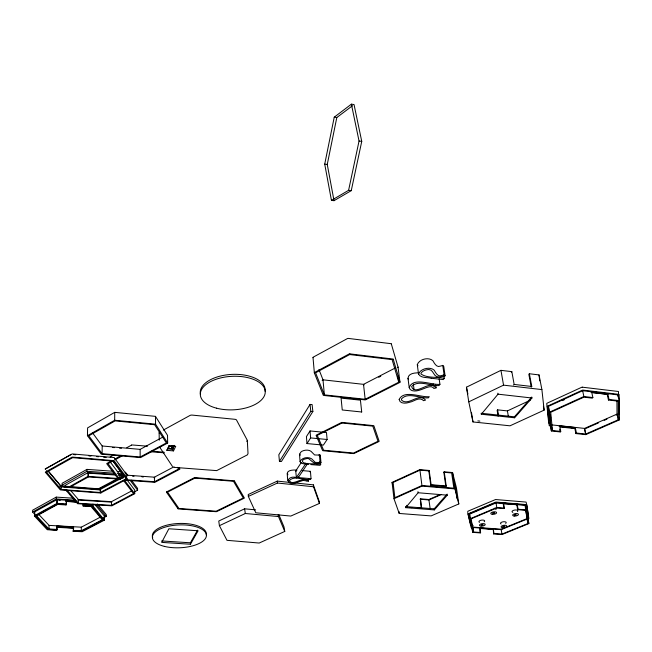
<?xml version="1.0" encoding="UTF-8"?>
<svg xmlns="http://www.w3.org/2000/svg" width="652" height="652" viewBox="0 0 652 652"><rect width="100%" height="100%" fill="white"/><g stroke="black" fill="none" stroke-linecap="round" stroke-linejoin="round"><path stroke-width="0.98" d="M103.301 519.986L91.842 506.205L83.269 505.659L83.472 505.137L92.372 505.724A0.97 0.424 -1.1 0 1 92.853 505.911L104.426 520.117L82.176 531.714L73.154 531.331L73.342 530.85L81.533 531.315L103.301 519.986L91.793 506.066L91.793 505.381M104.181 520.296L104.369 516.417M104.393 519.799L104.393 516.042L95.159 504.844M46.626 470.687L46.561 472.252L61.149 489.465L100.221 492.488L126.211 478.739L126.219 476.441M308.363 479.228L308.51 481.054L306.497 481.152A8.574 3.912 -4.6 0 0 306.024 480.817L303.139 480.41L296.122 482.724A11.809 5.428 -4.4 0 1 295.641 482.863C285.495 486.196 285.959 475.129 296.293 477.451M92.959 506.009L92.967 504.102M320.434 461.697L320.678 464.477C318.257 462.822 299.692 465.642 302.821 460.043A6.993 3.284 -4.8 0 1 304.297 459.212L306.872 458.535A2.738 1.288 -4.8 0 1 308.803 458.706C312.267 461.567 315.821 465.805 320.971 462.692L320.328 455.259L319.423 454.566L318.632 454.819A8.818 4.197 -5 0 1 317.76 455.055L314.598 454.949L311.248 451.543A12.013 5.705 -4.6 0 0 310.98 451.331C307.874 448.617 298.16 450.719 300.254 455.235M63.374 486.694L62.079 485.186L86.928 471.29L86.944 469.383L113.236 471.249M68.558 487.183L87.971 476.4L87.996 472.61L115.298 474.517M69.805 487.264L88.403 476.938L88.436 473.148L115.534 475.047M87.441 435.691L114.67 420.247L114.736 412.357L155.478 416.367L167.531 435.365L167.654 443.05L140.579 457.59L101.231 454.159L87.441 435.691L87.604 427.875L114.736 412.357M103.301 519.848L81.533 531.184L73.35 530.72L81.28 530.777L81.313 527.175L100.506 517.06M123.815 480.883L133.546 493.629L111.484 505.333L78.379 503.287L78.427 499.587L70.783 490.671M100.221 492.488L100.269 489.448L125.323 476.147M102.103 453.67L88.802 435.813L115.127 420.899L154.63 424.705L166.35 442.928L140.172 457.003L102.103 453.67L102.209 445.992L92.576 432.904M65.053 487.264L65.094 485.39L87.996 472.61M62.079 485.186L62.111 483.295L86.944 469.383M76.113 501.127L66.512 500.41L66.406 504.045L57.62 503.483L57.36 499.644M34.686 514.241L32.6 512.032L56.202 498.984L56.243 497.117L73.448 498.209M34.385 515.944A0.978 0.416 -0.1 0 1 34.507 515.667L56.488 503.678L56.757 499.766A0.978 0.432 -0.4 0 1 57.36 499.644M56.838 529.783L48.224 529.294L35.599 515.789L57.36 503.931L57.384 503.002M57.425 500.915L57.433 504.004L35.591 515.895L48.224 529.408L56.83 529.905M81.28 530.777L102.25 519.766L90.987 506.457L83.097 505.976L83.146 503.686M83.472 505.137L83.505 503.621M73.497 530.345L73.578 527.093L57.083 526.009L56.968 529.44L48.981 529L49.071 525.382L38.802 514.461M73.154 531.331L73.578 527.093M48.981 529L36.634 515.952L57.661 504.42L66.039 504.933L66.056 504.273M66.308 500.956L75.713 501.641L66.325 500.932L66.211 504.566L57.433 504.004M35.599 515.789L35.624 515.096M32.6 512.032L32.657 510.182L56.243 497.117M56.968 529.44L56.651 530.386L47.237 529.693L34.483 516.082L34.572 512.26A0.978 0.416 -0.1 0 1 34.589 511.91M34.654 515.577L34.776 511.787L56.577 499.848M61.149 489.465L61.247 486.4L48.582 471.38M56.651 530.386L57.083 526.009M551.233 426.017L549.652 425.846A1.051 0.489 -10.3 0 1 549.212 425.503L547.33 406.449M94.776 509.603L94.801 508.943M324.72 164.133L334.24 117.181L351.387 104.165L354.036 104.548L361.746 141.386L351.257 190.645L334.028 200.677L331.452 200.384L324.72 164.133L327.255 164.451L334.028 200.677M327.255 164.451L336.807 117.539L352.471 105.73M331.452 200.384L348.6 190.327L359.048 141.028L351.387 104.165M66.512 500.41L66.145 501.421L76.797 502.187M66.039 504.933L66.406 504.045M83.097 505.976L83.269 505.528L91.793 506.066M166.871 450.32L168.998 445.805L169.838 445.455L166.871 450.32L173.497 450.907L175.665 446.4L171.615 445.618M167.262 449.904L169.186 445.838M173.497 450.907L172.633 449.293L168.216 448.894L169.422 445.821M173.236 445.446L172.071 447.883L173.171 447.981L171.077 445.96M172.633 449.293L174.271 445.365M172.503 449.53L174.451 445.471M190.425 544.241L198.102 530.769L168.868 528.772L161.688 542.382L190.425 544.241L190.384 542.798L197.58 530.149M310.042 404.427L278.828 454.754L279.455 461.404L281.411 461.51L312.87 411.485L312.096 404.574L310.042 404.427L310.808 411.339L279.455 461.404M310.042 430.939L306.424 436.612L306.986 443.564L323.368 445.104L327.108 439.497L326.481 432.537L310.042 430.939L310.621 437.924L306.986 443.564M305.592 463.914L296.244 477.68L298.323 477.5L307.247 464.191L307.157 463.36M301.314 462.48L295.715 470.948L296.383 477.451M310.026 471.95L310.442 471.331L302.161 470.565M320.678 464.477L320.099 465.332L311.387 464.623M439.138 378.763L439.945 384.33L439.024 385.552C430.589 386.277 418.079 379.26 411.591 386.595C414.827 395.617 427.084 382.463 433.466 385.772L436.098 387.858L433.873 388.486L433.466 387.973A11.312 5.738 -7.8 0 0 432.936 387.459C430.304 384.973 423.898 389.008 419.66 390.124A15.624 8.028 -7.6 0 1 419 390.328C415.609 391.396 410.206 391.665 409.22 387.663L407.989 378.29C408.291 373.213 415.047 372.748 418.91 372.887M443.865 375.56L444.265 378.38L443.311 379.586L431.257 378.258M428.82 470.915L429.187 470.467L419.864 469.636L392.056 482.374L393.979 498.707L399.211 513.458L431.135 515.903L458.796 503.939L456.441 487.859L452.545 472.553L444.216 471.812L443.841 472.26L445.854 486.425L430.736 485.129L428.82 470.915L420.01 470.133L393.075 482.464L394.876 497.688L422.023 485.479L453.873 488.185L451.657 472.953L443.841 472.26M511.331 372.259L511.836 371.648L500.948 370.344L466.457 387.182L468.78 401.852L472.977 421.95L510.011 425.813L544.143 410.124L541.893 389.586L539.049 374.916L529.359 373.751L528.845 374.354L531.258 387.076L531.771 386.481L529.359 373.751M514.599 417.785L514.428 416.815L531.763 397.027L531.951 398.005L514.599 417.785L481.323 414.232L498.022 394.175L497.851 393.189M447.117 494.077L447.272 495.17L434.322 509.913L405.658 507.663L418.128 492.749L417.981 491.649M513.646 385.03L514.151 384.435L511.836 371.648M430.736 485.129L431.111 484.689L429.187 470.467M421.184 507.843L420.418 498.821L428.869 499.513L439.872 494.656M530.19 400.263L507.403 410.907L497.606 409.847L497.142 410.401L498.12 416.115M445.854 486.425L446.229 485.984L444.216 471.812M434.322 509.913L434.183 508.837L446.465 494.811M575.276 427.533L559.652 425.854L559.147 426.392L574.762 428.062L575.276 427.533L576.409 433.05L575.895 433.58L574.762 428.062M591.087 392.455L591.633 391.876L607.754 393.784L609.025 399.448L608.463 400.026L607.199 394.362L607.754 393.784M575.895 433.58L585.765 434.623L619.4 419.896L619.351 400.654L618.031 394.892L582.635 390.703L548.438 406.383L550.288 425.332L551.396 430.996L560.247 431.926L560.753 431.396L559.652 425.854M591.633 391.876L592.864 397.565L592.318 398.144L583.907 397.158L550.712 412.276L552.456 430.524L560.753 431.396M480.296 532.92L479.929 527.712L480.296 532.92L472.773 532.366L468.812 513.98L495.952 502.472L525.936 504.966L528.829 523.605L502.007 534.534L493.605 533.906L493.222 528.723L493.988 533.523L493.605 533.906M480.671 532.537L473.621 532.008L470.532 519.057L496.865 507.965L503.98 508.552L503.157 503.621L503.556 503.205L517.215 504.338L518.063 509.253L517.655 509.668L516.808 504.754L517.215 504.338M503.98 508.552L504.379 508.136L503.556 503.205M166.643 491.893L194.157 477.794A1.035 0.473 -2.3 0 1 194.964 477.598L233.766 480.785A1.019 0.465 -3.2 0 1 234.475 480.997M399.635 382.545L365.902 399.652A1.117 0.562 -6.3 0 1 364.99 399.88L323.987 395.471A1.125 0.579 -5.2 0 1 323.245 395.202L314.386 372.993A1.157 0.611 -5 0 1 314.549 372.463L348.885 354.101A1.182 0.636 -6 0 1 349.847 353.849M397.663 367.541L397.777 367.467A1.125 0.595 -7.2 0 0 398.013 366.962L391.33 343.946M45.127 469L71.166 454.379M46.561 472.252L72.649 457.663L113.244 461.151L126.211 478.739M110.074 456.987L113.073 455.324M126.716 447.753L131.574 445.08M111.582 460.842L106.92 463.433A1.027 0.481 -1 0 0 106.757 463.743L118.721 479.562A1.002 0.456 -1.4 0 0 119.014 479.717M114.597 459.171L120.661 455.829M113.236 460.825L108.036 463.694L119.781 479.253L119.756 474.656L110.375 462.146M114.972 459.864L122.78 455.561M163.302 430.092L189.968 415.471A2.298 1.149 -1.9 0 1 192.185 415.096L234.94 419.301A2.266 1.133 -3 0 1 236.529 420.043L247.255 440.198A2.2 1.068 -3.3 0 1 246.652 441.249M102.209 445.992L140.139 449.383L162.747 437.125M78.427 499.587L111.476 501.665L131.737 490.866M98.786 489.334L124.719 475.552M134.94 491.608L137.596 490.198L137.564 488.34L131.468 480.222M126.684 475.161L154.394 477.174L174.019 466.783M127.547 480.581L134.687 490.002L134.736 493.703L111.883 505.83L77.604 503.711L65.689 489.913M124.744 479.603L154.491 481.73L178.632 469.016L177.531 467.345M103.635 517.753L106.252 516.376L106.252 514.558L97.466 504.004M56.488 503.678L56.732 503.572A0.986 0.432 -0.4 0 1 57.36 503.474L57.62 503.483M318.983 369.578L323.001 379.823L363.523 384.346L395.063 368.087M378.706 377.304L380.784 376.237M398.763 382.202L392.105 359.611L349.684 354.549L315.576 372.789L324.37 394.876L365.161 399.252L398.763 382.202L398.005 376.188M100.889 492.879L127.042 479.065A1.059 0.481 -0.9 0 0 127.36 478.674L114.328 460.972A1.092 0.513 -0.4 0 0 113.725 460.638L72.845 457.133A1.108 0.513 0.5 0 0 71.907 457.215L45.664 471.909A1.092 0.497 0.9 0 0 45.379 472.317M468.78 401.852L503.548 385.145L541.893 389.586M255.633 509.848L244.606 508.813L218.754 521.038L219.406 525.683L226.977 540.329L259.194 543.034L284.761 531.437L283.995 526.873L278.877 514.721M219.406 525.683L245.315 513.491L278.469 516.555L284.761 531.437M100.946 492.863L101.003 492.831A1.043 0.465 -0.4 0 1 100.025 492.977L60.734 489.937A1.059 0.473 0.4 0 1 60.114 489.636L45.42 472.317M290.311 482.464L277.279 481.111L248.225 494.518L248.339 496.416L255.804 512.782L290.8 516.058L319.439 503.409L319.268 501.543L313.368 484.86L293.318 482.782M248.339 496.416L277.418 483.026L313.539 486.759L319.439 503.409M562.448 400.613L564.29 399.774M551.396 430.996L549.563 412.145L583.874 396.514L592.864 397.565M393.979 498.707L422.015 486.099L454.925 488.894L458.796 503.939M551.347 424.851L584.551 428.413L617.012 414.11L616.931 400.32M598.552 422.846L584.583 429L585.765 434.623M604.143 420.385L606.939 419.154M616.246 415.055L618.112 414.232M440.891 494.721L429.008 499.962L420.067 499.236M576.409 433.05L585.732 434.036L618.3 419.774L618.226 401.159L608.463 400.026M528.462 518.927L528.87 518.56L526.726 504.64L495.879 502.064L467.949 513.915L471.143 527.607L473.499 527.965M469.562 518.984L496.775 507.517L504.379 508.136M470.883 518.707L472.879 527.085L501.127 529.22L527.02 518.601L525.748 510.076M525.936 504.966L527.957 518.674L501.209 529.644L472.032 527.435L470.19 519.75M470.532 519.057L469.782 514.053L496.042 502.928L525.047 505.341L527.892 523.532L501.926 534.118L493.988 533.523M444.265 378.38C436.775 376.546 427.492 378.47 420.98 374.012L420.988 373.262C422.594 370.654 425.976 369.676 428.877 369.521C433.164 369.627 433.221 375.21 436.742 376.636L439.888 377.011L445.096 375.829L443.751 366.416L442.757 365.397L441.771 365.723A11.557 5.933 -8 0 1 440.516 366.065C437.044 367.809 434.762 364.126 433.001 360.874A15.721 8.052 -7.4 0 0 432.716 360.556C428.307 356.823 419.179 359.195 417.304 364.655L418.535 374.118C420.801 378.25 427.06 377.215 431.013 378.233M445.096 375.829L444.093 374.827L443.01 375.169A11.606 5.884 -7.9 0 1 441.836 375.487C438.364 377.206 436.123 373.637 434.305 370.344A15.787 7.987 -7.4 0 0 434.02 370.034C430.108 366.473 420.353 368.502 418.535 374.118M320.971 462.692L320.059 462.007L319.268 462.26M318.901 455.666L320.328 455.259M295.804 470.948L296.636 470.956M342.137 422.439L373.197 425.585A1.076 0.522 -6.4 0 1 373.889 425.829L379.089 441.086A1.051 0.505 -6.4 0 1 378.902 441.534L354.248 453.368A1.035 0.489 -5.8 0 1 353.408 453.58L323.262 450.76A1.051 0.497 -5.2 0 1 322.569 450.524L316.179 435.544A1.068 0.522 -5 0 1 316.334 435.088L341.257 422.643A1.084 0.538 -5.6 0 1 342.137 422.423M154.222 477.729L154.394 477.729A0.986 0.448 -2.1 0 0 154.834 477.688M296.872 477.468L310.89 478.649M582.334 387.19L617.933 391.436A1.092 0.522 -12.1 0 1 618.512 391.697L618.503 394.305M349.839 353.873L392.553 358.967A1.165 0.619 -7.1 0 1 393.286 359.26M296.945 470.141C293.848 469.701 285.323 470.092 287.858 474.746M57.612 499.652L74.964 500.769M56.585 527.305L73.676 528.25M49.071 525.382L81.313 527.175M56.504 526.645L73.114 527.598M65.803 501.209L76.895 501.901M57.36 503.931L66.211 504.469M77.645 500.011L111.875 502.154M56.202 498.984L75.453 500.198M66.194 500.76L75.925 501.372M58.851 500.263L60.196 500.353M66.871 500.785L76.186 501.38M161.663 540.94L190.384 542.798M88.403 476.938L120.587 479.155M56.773 526.84L73.244 527.949M86.928 471.29L114.255 473.213M117.287 473.425L123.358 473.857M118.33 474.729L123.383 475.088L123.407 477.908M118.55 475.251L122.56 475.536L122.584 478.356M87.971 476.4L121.394 478.707M310.808 411.339L312.87 411.485M117.278 471.535L121.321 471.82M124.638 480.165L154.491 482.293A0.986 0.448 -2.1 0 0 155.135 482.195L179.691 469.277A1.002 0.465 -2.6 0 0 179.879 468.967L179.17 467.843M119.756 474.656L123.709 474.941M121.696 475.365L123.88 475.528M132.568 476.156L134.019 476.262M141.94 476.84L143.383 476.938M307.247 464.191L305.56 464.045L308.559 464.379M479.554 528.104L492.839 529.106M480.826 528.519L493.58 529.481M471.29 525.357L473.124 525.496M434.183 508.837L405.528 506.58L405.658 507.663M409.937 507.46L411.893 507.615M417.753 508.079L419.709 508.234M59.731 486.286L100.269 489.448M151.37 451.192L164.051 452.203M150.27 451.722L164.231 452.83M147.539 446.196L132.242 444.974A1.035 0.497 -1.3 0 0 131.574 445.072M311.281 464.615L310.857 464.583M518.063 509.253L526.816 509.97M517.655 509.668L525.928 510.345M418.128 492.749L447.272 495.17M503.157 503.621L516.808 504.754M431.111 484.689L446.229 485.984M174.1 467.362L216.676 470.622L247.467 454.819L248.013 453.474L247.32 440.475M296.244 477.663L296.717 477.704M73.749 454.599L75.779 454.778M88.949 455.919L90.978 456.09M96.52 456.579L98.55 456.75M103.619 457.191L106.178 457.411M168.208 448.405L172.625 448.796M168.998 445.805L175.665 446.4M112.397 447.459L114.41 447.639M119.43 448.087L121.443 448.266M310.621 437.924L327.108 439.497M114.67 420.247L155.559 424.183L167.654 443.05M477.851 420.907L479.848 421.119M514.428 416.815L481.16 413.254L481.323 414.232M559.367 426.302L575.504 428.03M560.573 427.019L575.561 428.617M439.945 384.33C431.738 385.389 413.083 376.481 409.22 387.663M498.022 394.175L531.951 398.005M514.151 384.435L531.771 386.481M609.025 399.448L619.351 400.654M348.6 190.327L351.257 190.645M591.731 392.422L607.843 394.33M592.089 392.577L607.199 394.362M113.733 457.525L72.934 453.979A1.108 0.522 0.5 0 0 71.997 454.061L45.787 468.788A1.092 0.497 0.9 0 0 45.501 469.195L45.616 469.301M359.048 141.028L361.746 141.386M334.24 117.181L336.807 117.539M471.021 525.325L470.565 524.281M308.51 481.054C303.791 477.036 298.184 481.958 293.115 482.504A2.665 1.222 -4.5 0 1 291.232 482.35L289.798 481.38A6.83 3.13 -4.6 0 1 289.496 480.451C294.402 475.202 304.166 480.418 310.474 479.489L311.037 478.666L310.442 471.331M170.824 446.498L172.919 448.519M178.029 508.739L166.545 492.284A1.019 0.465 -1.8 0 1 166.61 491.885M417.908 365.805L417.304 364.655M234.443 481.005L244.28 497.835A0.994 0.448 -3.5 0 1 244.182 498.218L216.855 511.51A0.986 0.432 -2.9 0 1 216.081 511.69L178.713 508.935A0.994 0.44 -2.2 0 1 178.004 508.747M65.982 489.717L67.286 491.225M69.894 494.249L71.198 495.756M73.798 498.772L75.754 501.038M66.903 489.97L78.379 503.287M48.362 471.388L60.546 485.838L98.362 488.804L123.464 475.447L112.674 460.801M96.203 504.346L106.252 516.376M104.393 516.042L104.467 516.139A0.945 0.407 -1.4 0 1 104.377 516.417M124.605 480.41L134.736 493.703M130.27 480.475L137.596 490.198M127.808 475.357L125.371 472.105L125.388 473.996M159.642 447.093L172.495 466.506M408.494 379.676L407.989 378.29M393.254 359.268L399.937 382.007A1.133 0.587 -7.2 0 1 399.725 382.52M548.666 422.749L546.759 403.686A1.076 0.522 -10.5 0 1 547.052 403.213L581.421 387.402A1.1 0.53 -11.5 0 1 582.342 387.174M392.056 482.374L392.708 484.257M299.488 453.955L300.075 461.681C300.58 463.319 305.258 464.843 305.275 463.189M453.556 480.369L455.455 487.777L457.06 498.78M467.728 512.48L467.843 511.241L495.577 499.53L526.123 502.081L527.052 506.677M467.932 513.336L470.369 523.458M468.812 513.98L469.733 517.827M618.968 418.005L619.4 419.896M617.012 414.11L618.3 419.774M582.635 390.703L583.874 396.514M584.551 428.413L585.732 434.036M466.457 387.182L467.875 393.963M559.701 429.163L560.247 431.926M548.438 406.383L549.563 412.145M551.902 427.688L552.456 430.524M543.401 406.286L544.143 410.124M527.957 518.674L528.829 523.605M500.948 370.344L503.548 385.145M527.02 518.601L527.892 523.532M507.403 410.907L508.405 416.628M497.606 409.847L498.584 415.568M278.159 514.697L278.469 516.555M501.127 529.22L502.007 534.534M495.952 502.472L496.865 507.965M300.075 461.681C301.534 457.631 308.103 456.473 311.599 458.796A12.054 5.664 -4.6 0 1 311.86 459.016L315.226 462.39L318.396 462.488A8.843 4.173 -5 0 0 319.268 462.26M471.453 412.341L472.977 421.95M244.606 508.813L245.315 513.491M472.879 527.085L473.621 532.008M472.032 527.435L472.773 532.366M527.183 507.541L528.43 516.066M452.545 472.553L454.925 488.894M435.699 385.087L436.098 387.858M442.757 365.397L444.093 374.827M433.197 383.922L433.466 385.772M428.869 499.513L430.198 508.927M413.344 384.109L414.085 389.668M419.864 469.636L422.015 486.099M420.418 498.821L421.665 508.389M398.038 367.052L399.953 382.096M406.767 505.316L407.003 507.232M398.967 511.445L399.211 513.458M539.049 374.916L539.709 380.858M363.523 384.346L365.161 399.252M298.241 476.685L298.323 477.5M550.418 415.202L550.696 418.095M323.001 379.823L324.37 394.876M313.368 484.86L313.539 486.759M313.017 357.532L314.354 372.854M319.423 454.566L320.059 462.007M277.279 481.111L277.418 483.026M287.182 473.319L287.703 480.663M36.414 514.664L36.447 515.324M154.394 477.174L154.491 481.73M159.145 432.855L159.243 440.198M155.478 416.367L155.559 424.183M618.031 394.892L618.039 396.929M140.139 449.383L140.172 457.003M111.476 501.665L111.484 505.333M60.383 486.726A1.059 0.473 0.4 0 0 60.823 486.881L100.066 489.937A1.043 0.473 -0.4 0 0 100.767 489.905M127.042 475.993A1.059 0.489 -0.8 0 0 127.368 475.601L114.353 457.843A1.084 0.513 -0.4 0 0 113.75 457.508M152.698 537.655A27.025 11.451 -2.3 0 1 178.053 523.507A27.025 11.451 -2.3 0 1 206.301 534.754M159.251 433.14A2.266 1.108 -1.3 0 1 159.74 432.048M391.371 343.938A1.157 0.628 -7.2 0 0 390.63 343.637L348.225 338.404A1.174 0.644 -6 0 0 347.28 338.641L313.253 357.141A1.149 0.619 -5 0 0 313.058 357.671M364.126 384.81A1.108 0.57 -6.3 0 1 363.514 384.965M322.626 380.426A1.117 0.587 -5.2 0 1 322.145 380.328M200.449 394.183A32.478 16.789 -2.8 0 1 232.063 374.387A32.478 16.789 -2.8 0 1 265.054 391.241M549.245 423.026A1.051 0.497 -10.4 0 1 548.65 422.789M619.09 414.338A1.068 0.489 -11.8 0 0 619.229 414.167L619.155 394.704A1.092 0.522 -12.1 0 0 618.821 394.338L583.181 390.124A1.1 0.53 -11.4 0 0 582.252 390.206L547.835 406.009A1.076 0.522 -10.5 0 0 547.289 406.449M479.546 522.342A2.885 1.206 -8.2 0 1 479.823 520.679A2.885 1.206 -8.2 0 1 483.67 520.182A2.885 1.206 -8.2 0 1 484.134 521.747M501.086 523.98A2.869 1.19 -8.5 0 1 501.412 522.333A2.869 1.19 -8.5 0 1 505.243 521.836A2.869 1.19 -8.5 0 1 505.65 523.393M494.583 508.25A2.934 1.247 -8.5 0 1 495.846 509.611M490.646 510.475A2.934 1.247 -8.5 0 1 490.288 510.166M512.814 512.366A2.926 1.222 -8.8 0 1 512.798 510.703A2.926 1.222 -8.8 0 1 516.669 510.043A2.926 1.222 -8.8 0 1 517.427 511.584M481.396 524.942C483.466 526.213 483.588 523.23 481.396 524.942M399.163 399.431C399.717 403.873 405.65 403.547 408.82 402.488A15.281 7.742 -7.2 0 0 409.464 402.292C413.572 401.689 418.282 397.207 422.439 399.7A11.068 5.542 -7.4 0 1 422.961 400.198L423.376 400.687L425.544 400.083C418.723 392.276 408.592 406.335 401.697 400.255A8.826 4.45 -7.4 0 1 401.51 398.91C407.85 391.77 420.124 398.608 428.38 397.85L429.269 396.677C420.964 397.704 404.101 389.415 399.163 399.431M502.977 526.563C505.031 527.827 505.17 524.868 502.977 526.563M514.591 514.893C516.71 516.172 516.637 513.23 514.599 514.852M194.94 478.12L167.572 492.113L178.95 508.478L216.122 511.217L243.269 497.998L233.481 481.274L194.94 478.12M341.998 423.009L317.271 435.357L323.612 450.239L353.547 453.034L378.005 441.265L372.797 426.139L341.998 423.009M361.705 411.999L342.251 409.978L341.077 398.103L360.434 400.173L361.705 411.999M164.345 546.368A27.042 11.434 -2.4 0 0 206.35 536.205A27.042 11.434 -2.4 0 0 167.45 526.498A27.042 11.434 -2.4 0 0 164.345 546.368M216.488 408.168A32.502 16.765 -2.8 0 0 265.258 391.942A32.502 16.765 -2.8 0 0 216.603 379.097A32.502 16.765 -2.8 0 0 216.488 408.168M514.167 516.058A2.926 1.222 -8.8 0 0 518.454 514.404A2.926 1.222 -8.8 0 0 514.045 513.939A2.926 1.222 -8.8 0 0 514.167 516.058M492.325 514.346A2.942 1.239 -8.4 0 0 496.604 512.676A2.942 1.239 -8.4 0 0 492.138 512.203A2.942 1.239 -8.4 0 0 492.325 514.346M493.238 513.499A0.978 0.416 -8.4 0 0 494.656 512.945A0.978 0.416 -8.4 0 0 493.173 512.79A0.978 0.416 -8.4 0 0 493.238 513.499M502.578 527.688A2.877 1.182 -8.5 0 0 506.775 526.082A2.877 1.182 -8.5 0 0 502.431 525.642A2.877 1.182 -8.5 0 0 502.578 527.688M481.029 526.074A2.893 1.198 -8.2 0 0 485.21 524.452A2.893 1.198 -8.2 0 0 480.801 524.012A2.893 1.198 -8.2 0 0 481.029 526.074"/></g></svg>
